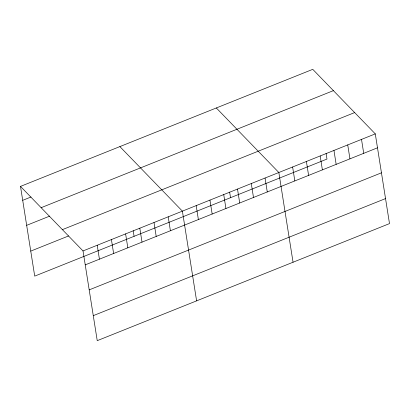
<?xml version="1.0" encoding="UTF-8"?>
<svg xmlns="http://www.w3.org/2000/svg" width="410" height="410" viewBox="0 0 410 410"><rect width="100%" height="100%" fill="white"/><g stroke="black" fill="none" stroke-linecap="round" stroke-linejoin="round"><path stroke-width="0.61" d="M20.5 186.396L312.763 69.341L375.288 133.88L389.5 223.604L97.237 340.659L83.025 250.94L20.5 186.396L34.712 276.12L326.975 159.059L326.083 153.432M22.704 200.321L30.986 197.005M41.133 207.696L333.397 90.636M26.665 225.336L49.733 216.096M62.392 229.641L354.655 112.581M30.75 251.104L68.603 235.945M83.025 250.94L375.288 133.88M85.234 264.865L377.497 147.805M89.195 289.875L381.459 172.82M93.275 315.649L385.538 198.589M216.316 107.968L278.841 172.507L293.053 262.231M119.869 146.595L182.394 211.14L196.605 300.863M361.512 139.4L363.716 153.325M347.731 144.914L349.94 158.844M333.955 150.434L336.159 164.359M320.179 155.954L322.383 169.878M306.398 161.473L308.602 175.398M292.622 166.993L294.826 180.918M265.065 178.027L267.269 191.952M251.284 183.547L253.493 197.471M237.508 189.066L239.712 202.991M229.636 192.064L230.528 197.692M223.732 194.581L225.936 208.511M209.951 200.1L212.16 214.025M196.175 205.62L198.378 219.545M168.197 216.823L170.406 230.748M154.006 222.512L156.21 236.437M139.81 228.196L142.014 242.12M133.188 230.692L134.08 236.319M125.614 233.879L127.817 247.809M111.417 239.568L113.621 253.493M97.221 245.252L99.425 259.176"/></g></svg>
